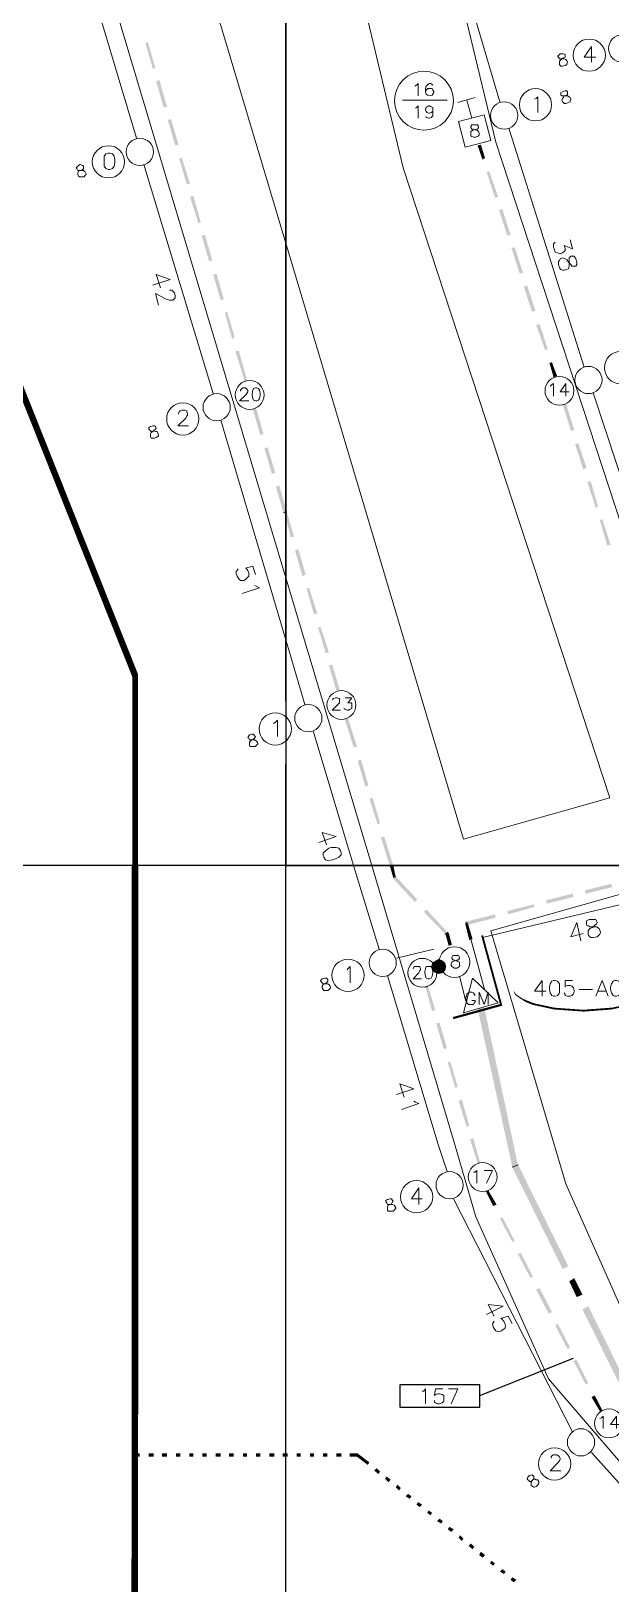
# Model space of a CAD drawing. Header units: millimetres. Extents: x -5 to 817, y 96 to 1062.
# Drawn here: x 115.4 to 173.2, y 675.3 to 830.2 of the extents above; entities that cross this region are included whole.
import ezdxf

# ---------------------------------------------------------------- set-up
doc = ezdxf.new("R2010")
doc.units = ezdxf.units.MM
for name, color, linetype, true_color in [('PDF_AERIAL', 8, 'Continuous', 0x808080), ('PDF_BORDER', 13, 'Continuous', 0xb85c5c), ('PDF_FEED', 11, 'Continuous', 0xff7f7f), ('PDF_HCOUNT', 8, 'Continuous', 0x808080), ('PDF_NODEBOUNDARY', 8, 'Continuous', 0x808080), ('PDF_POLENUMBER', 8, 'Continuous', 0x808080), ('PDF_RDBKGRD', 8, 'Continuous', 0x808080), ('PDF_STRAND', 8, 'Continuous', 0x808080), ('PDF_TRUNK', 12, 'Continuous', 0xb80000), ('PDF_TRUNKEXT', 8, 'Continuous', 0x808080)]:
    doc.layers.add(name, color=color, linetype=linetype, true_color=true_color)
doc.layers.add('PDF_DISTANCE', color=7, linetype='Continuous')

msp = doc.modelspace()

# ---------------------------------------------------------------- linework, layer by layer
at = {"layer": 'PDF_AERIAL', "lineweight": 9}
for points in [[(162.15, 823.17), (153.08, 853.93)], [(125.88, 819.55), (117.8, 846.59)], [(170.56, 796.71), (163.06, 820.54)], [(133.54, 794.07), (126.62, 816.91)], [(169.16, 809.41), (169.41, 808.5), (168.58, 808.83), (168.67, 808.58), (168.67, 808.33), (168.58, 808.25), (168.42, 808.09), (168.17, 808), (167.92, 808.09), (167.68, 808.17), (167.59, 808.42), (167.51, 808.66), (167.51, 808.91), (167.51, 808.99), (167.68, 809.16)], [(127.52, 804.87), (129.26, 805.45), (127.85, 805.94), (128.27, 804.62)], [(129.17, 804.38), (129.26, 804.38), (129.42, 804.38), (129.5, 804.29), (129.67, 804.13), (129.75, 803.8), (129.75, 803.63), (129.67, 803.55), (129.5, 803.39), (129.34, 803.39), (129.17, 803.39), (128.84, 803.47), (127.77, 804.05), (128.1, 802.89)], [(178.64, 772.39), (171.47, 794.15)], [(142.69, 763.07), (140.8, 769.5), (134.29, 791.43)], [(137.75, 776.01), (137.5, 776.84), (136.76, 776.67), (136.84, 776.67), (137.01, 776.43), (137.09, 776.18), (137.09, 775.85), (136.92, 775.69), (136.76, 775.52), (136.59, 775.44), (136.26, 775.44), (136.1, 775.6), (135.93, 775.85), (135.85, 776.1), (135.85, 776.34), (135.93, 776.43), (136.02, 776.59)], [(137.67, 774.94), (137.83, 774.86), (138.16, 774.7), (136.43, 774.12)], [(150.12, 738.67), (147.56, 746.99), (143.52, 760.43)], [(144.1, 749.3), (145.83, 749.88), (144.43, 750.29), (144.84, 749.05)], [(160.42, 739.82), (185.98, 745.92)], [(170.23, 739.49), (169.82, 741.3), (169.24, 739.9), (170.48, 740.23)], [(151.85, 737.76), (155.56, 738.67)], [(156.88, 716.49), (155.97, 719.29), (150.94, 736.03)], [(151.85, 724.16), (153.58, 724.73), (152.18, 725.23), (152.59, 723.91)], [(153.58, 723.5), (153.74, 723.41), (154.07, 723.25), (152.34, 722.67)], [(169.41, 690.52), (157.54, 713.77)], [(160.83, 702.22), (162.48, 703.05), (161, 703.21), (161.58, 702.06)], [(163.39, 701.32), (162.98, 702.06), (162.23, 701.81), (162.32, 701.81), (162.56, 701.56), (162.65, 701.32), (162.73, 701.07), (162.65, 700.82), (162.4, 700.66), (162.32, 700.58), (161.99, 700.49), (161.74, 700.58), (161.58, 700.82), (161.49, 700.99), (161.41, 701.32), (161.49, 701.4), (161.58, 701.56)], [(181.86, 676.75), (171.3, 688.46)]]:
    msp.add_lwpolyline(points, dxfattribs=at)
for points in [[(169.74, 807.51), (169.57, 807.76), (169.41, 807.76), (169.24, 807.76), (169.08, 807.59), (169.08, 807.43), (169.08, 807.02), (169.08, 806.77), (169, 806.52), (168.83, 806.44), (168.58, 806.36), (168.42, 806.36), (168.25, 806.44), (168.09, 806.6), (168.01, 806.93), (168.01, 807.26), (168.09, 807.34), (168.17, 807.51), (168.42, 807.59), (168.67, 807.51), (168.83, 807.43), (169, 807.18), (169.24, 806.93), (169.33, 806.77), (169.57, 806.77), (169.74, 806.77), (169.82, 806.93), (169.82, 807.18)], [(146.24, 748.48), (146.08, 748.72), (145.83, 748.81), (145.33, 748.81), (145.09, 748.72), (144.76, 748.48), (144.51, 748.23), (144.51, 747.98), (144.59, 747.82), (144.76, 747.57), (145, 747.49), (145.5, 747.57), (145.75, 747.65), (146.08, 747.82), (146.32, 748.07), (146.32, 748.31)], [(171.06, 741.63), (170.81, 741.47), (170.81, 741.22), (170.81, 741.06), (170.97, 740.97), (171.14, 740.89), (171.55, 740.89), (171.8, 740.89), (172.05, 740.73), (172.13, 740.56), (172.21, 740.32), (172.13, 740.15), (172.05, 740.07), (171.88, 739.9), (171.47, 739.82), (171.22, 739.82), (171.14, 739.9), (170.97, 740.07), (170.97, 740.32), (170.97, 740.48), (171.14, 740.73), (171.39, 740.81), (171.63, 741.06), (171.8, 741.14), (171.88, 741.3), (171.8, 741.47), (171.72, 741.63), (171.39, 741.63)]]:
    msp.add_lwpolyline(points, close=True, dxfattribs=at)
at = {"layer": 'PDF_BORDER', "lineweight": 25}
for points in [[(140.8, 763.4), (140.8, 1056.09), (140.8, 746.99), (8.06, 746.99)], [(287.31, 746.99), (140.8, 746.99), (140.8, 757.13)], [(140.8, 624.15), (140.8, 746.99), (179.63, 746.99)]]:
    msp.add_lwpolyline(points, dxfattribs=at)
at = {"layer": 'PDF_DISTANCE', "color": 145, "lineweight": 25, "true_color": 0x4a8395}
msp.add_lwpolyline([(160.17, 694.14), (169.49, 697.85)], dxfattribs=at)
msp.add_lwpolyline([(152.18, 692.99), (160.17, 692.99), (160.17, 695.22), (152.18, 695.22)], close=True, dxfattribs=at)
at = {"layer": 'PDF_DISTANCE', "lineweight": 0}
for points in [[(154.4, 694.56), (154.57, 694.56), (154.73, 694.8), (154.73, 693.32)], [(156.46, 694.8), (155.72, 694.8), (155.64, 694.14), (155.72, 694.23), (155.97, 694.31), (156.13, 694.31), (156.38, 694.23), (156.55, 694.14), (156.55, 693.9), (156.55, 693.73), (156.55, 693.57), (156.38, 693.4), (156.13, 693.32), (155.97, 693.32), (155.72, 693.4), (155.64, 693.49), (155.64, 693.65)], [(157.29, 693.32), (157.95, 694.8), (157.04, 694.8)]]:
    msp.add_lwpolyline(points, dxfattribs=at)
at = {"layer": 'PDF_FEED', "color": 7, "lineweight": 9}
for points in [[(153.66, 824.74), (153.83, 824.82), (153.99, 824.99), (153.99, 823.75)], [(155.47, 824.82), (155.39, 824.91), (155.23, 824.99), (155.14, 824.99), (154.98, 824.91), (154.81, 824.74), (154.73, 824.49), (154.73, 824.16), (154.81, 823.92), (154.98, 823.83), (155.14, 823.75), (155.39, 823.83), (155.47, 823.92), (155.56, 824.08), (155.56, 824.16), (155.47, 824.33), (155.39, 824.49), (155.14, 824.49), (154.98, 824.49), (154.81, 824.33), (154.73, 824.16)], [(153.74, 822.52), (153.83, 822.6), (153.99, 822.76), (153.99, 821.53)], [(155.47, 822.35), (155.47, 822.19), (155.31, 822.1), (155.14, 822.02), (155.06, 822.02), (154.9, 822.1), (154.81, 822.19), (154.73, 822.35), (154.73, 822.43), (154.81, 822.6), (154.9, 822.68), (155.06, 822.76), (155.14, 822.76), (155.31, 822.68), (155.47, 822.6), (155.47, 822.35), (155.47, 822.1), (155.47, 821.77), (155.31, 821.61), (155.14, 821.53), (155.06, 821.53), (154.81, 821.61), (154.81, 821.69)], [(136.26, 794.32), (136.26, 794.4), (136.35, 794.48), (136.43, 794.57), (136.51, 794.65), (136.76, 794.65), (136.84, 794.57), (136.92, 794.48), (137.01, 794.4), (137.01, 794.24), (136.92, 794.15), (136.84, 793.99), (136.18, 793.33), (137.09, 793.33)], [(167.18, 794.81), (167.26, 794.9), (167.51, 795.06), (167.51, 793.82)], [(168.75, 793.82), (168.75, 795.06), (168.17, 794.24), (169.08, 794.24)], [(145.5, 763.48), (145.5, 763.65), (145.58, 763.65), (145.75, 763.73), (145.91, 763.73), (146.08, 763.65), (146.16, 763.65), (146.16, 763.48), (146.16, 763.4), (146.16, 763.24), (145.99, 763.07), (145.42, 762.49), (146.24, 762.49)], [(146.73, 763.73), (147.39, 763.73), (146.98, 763.24), (147.23, 763.24), (147.31, 763.24), (147.39, 763.15), (147.39, 762.99), (147.39, 762.82), (147.39, 762.66), (147.23, 762.58), (147.06, 762.49), (146.9, 762.49), (146.73, 762.58), (146.65, 762.58), (146.57, 762.74)], [(153.5, 736.69), (153.58, 736.85), (153.66, 736.93), (153.74, 736.93), (153.99, 736.93), (154.15, 736.93), (154.15, 736.85), (154.24, 736.69), (154.24, 736.61), (154.15, 736.52), (154.07, 736.28), (153.5, 735.7), (154.32, 735.7)], [(159.51, 716.41), (159.68, 716.41), (159.84, 716.57), (159.84, 715.33)], [(160.83, 715.33), (161.41, 716.57), (160.59, 716.57)], [(172.13, 691.84), (172.29, 691.92), (172.46, 692.08), (172.46, 690.85)], [(173.78, 690.85), (173.78, 692.08), (173.2, 691.26), (174.02, 691.26)]]:
    msp.add_lwpolyline(points, dxfattribs=at)
at = {"layer": 'PDF_FEED', "lineweight": 20}
for points in [[(152.42, 823.34), (156.88, 823.34)], [(159.68, 823.59), (157.95, 823.09)], [(159.35, 821.53), (158.85, 823.34)], [(159.35, 821.53), (159.35, 821.53)], [(158.36, 819.88), (158.36, 819.88)], [(160.92, 820.62), (160.92, 820.62)], [(160.01, 818.97), (160.01, 818.97)], [(136.84, 795.39), (136.84, 795.39)], [(167.68, 795.8), (167.68, 795.8)], [(169.49, 794.9), (169.49, 794.9)], [(135.85, 793.58), (135.85, 793.58)], [(138.65, 794.4), (138.65, 794.4)], [(166.77, 793.91), (166.77, 793.91)], [(168.58, 793), (168.58, 793)], [(137.67, 792.59), (137.67, 792.59)], [(145.99, 764.55), (145.99, 764.55)], [(147.81, 763.57), (147.81, 763.57)], [(145, 762.66), (145, 762.66)], [(146.82, 761.67), (146.82, 761.67)], [(154.07, 737.76), (154.07, 737.76)], [(153.08, 735.95), (153.08, 735.95)], [(155.89, 736.69), (155.89, 736.69)], [(154.9, 734.87), (154.9, 734.87)], [(160.01, 717.39), (160.01, 717.39)], [(159.02, 715.58), (159.02, 715.58)], [(161.91, 716.41), (161.91, 716.41)], [(160.92, 714.59), (160.92, 714.59)], [(172.21, 692.58), (172.21, 692.58)], [(171.96, 690.52), (171.96, 690.52)]]:
    msp.add_lwpolyline(points, dxfattribs=at)
msp.add_lwpolyline([(160.59, 821.86), (158.03, 821.2), (158.69, 818.64), (161.25, 819.3)], close=True, dxfattribs=at)
at = {"layer": 'PDF_FEED', "color": 7, "lineweight": 9}
for points in [[(159.51, 820.87), (159.35, 820.87), (159.27, 820.7), (159.27, 820.62), (159.35, 820.45), (159.51, 820.45), (159.68, 820.37), (159.93, 820.29), (160.01, 820.21), (160.09, 820.04), (160.09, 819.88), (160.01, 819.79), (159.93, 819.71), (159.76, 819.63), (159.51, 819.63), (159.35, 819.71), (159.27, 819.79), (159.27, 819.88), (159.27, 820.04), (159.27, 820.21), (159.43, 820.29), (159.6, 820.37), (159.84, 820.45), (159.93, 820.45), (160.01, 820.62), (160.01, 820.7), (159.93, 820.87), (159.76, 820.87)], [(137.75, 794.65), (137.58, 794.57), (137.5, 794.4), (137.42, 794.07), (137.42, 793.91), (137.5, 793.58), (137.58, 793.41), (137.75, 793.33), (137.91, 793.33), (138.08, 793.41), (138.16, 793.58), (138.24, 793.91), (138.24, 794.07), (138.16, 794.4), (138.08, 794.57), (137.91, 794.65)], [(154.98, 736.93), (154.81, 736.93), (154.73, 736.69), (154.65, 736.44), (154.65, 736.28), (154.73, 735.95), (154.81, 735.78), (154.98, 735.7), (155.14, 735.7), (155.31, 735.78), (155.39, 735.95), (155.47, 736.28), (155.47, 736.44), (155.39, 736.69), (155.31, 736.93), (155.14, 736.93)]]:
    msp.add_lwpolyline(points, close=True, dxfattribs=at)
at = {"layer": 'PDF_FEED', "lineweight": 0}
for points in [[(167.84, 795.88), (167.51, 795.72)], [(140.63, 782.2), (140.88, 782.28), (140.55, 782.2)], [(151.52, 746.99), (151.19, 746.91)], [(156.96, 740.32), (156.71, 740.15)], [(158.85, 741.06), (158.77, 741.39)], [(154.73, 734.87), (154.98, 734.96)], [(172.38, 692.66), (172.13, 692.58)]]:
    msp.add_lwpolyline(points, dxfattribs=at)
at = {"layer": 'PDF_FEED', "color": 7, "lineweight": 0}
for points in [[(159.68, 734.05), (159.6, 734.21), (159.51, 734.3), (159.35, 734.38), (159.1, 734.38), (159.02, 734.3), (158.85, 734.21), (158.85, 734.05), (158.77, 733.88), (158.77, 733.55), (158.85, 733.39), (158.85, 733.31), (159.02, 733.14), (159.1, 733.14), (159.35, 733.14), (159.51, 733.14), (159.6, 733.31), (159.68, 733.39), (159.68, 733.55), (159.35, 733.55)], [(160.09, 733.14), (160.09, 734.38), (160.59, 733.14), (161, 734.38), (161, 733.14)]]:
    msp.add_lwpolyline(points, dxfattribs=at)
at = {"layer": 'PDF_FEED', "lineweight": 20}
for centre, radius in [((154.58, 823.28), 2.93), ((137.18, 793.93), 1.44), ((168.1, 794.34), 1.44), ((146.34, 763.01), 1.44), ((154.42, 736.3), 1.44), ((160.44, 715.93), 1.44), ((173.05, 691.36), 1.44)]:
    msp.add_circle(centre, radius, dxfattribs=at)
at = {"layer": 'PDF_FEED', "transparency": 33554559}
for points in [[(127.77, 826.56), (126.78, 829.03), (127.03, 829.11)], [(127.52, 826.47), (127.77, 826.56), (126.78, 829.03)], [(128.93, 822.68), (127.85, 825.24), (128.18, 825.32)], [(128.6, 822.6), (128.93, 822.68), (127.85, 825.24)], [(130.08, 818.89), (129.01, 821.36), (129.34, 821.44)], [(129.75, 818.81), (130.08, 818.89), (129.01, 821.36)], [(160.26, 818.89), (159.93, 818.81), (160.67, 817.57)], [(159.93, 818.81), (160.67, 817.57), (160.42, 817.4)], [(131.23, 815.01), (130.16, 817.49), (130.41, 817.57)], [(130.9, 814.93), (131.23, 815.01), (130.16, 817.49)], [(161.08, 816.25), (160.83, 816.17), (161.99, 813.69)], [(160.83, 816.17), (161.99, 813.69), (161.66, 813.61)], [(132.31, 811.14), (131.23, 813.69), (131.56, 813.78)], [(132.06, 811.06), (132.31, 811.14), (131.23, 813.69)], [(162.4, 812.46), (162.07, 812.37), (163.22, 809.9)], [(162.07, 812.37), (163.22, 809.9), (162.89, 809.82)], [(133.46, 807.34), (132.39, 809.82), (132.72, 809.9)], [(133.13, 807.26), (133.46, 807.34), (132.39, 809.82)], [(163.64, 808.66), (163.31, 808.58), (164.46, 806.11)], [(163.31, 808.58), (164.46, 806.11), (164.13, 806.03)], [(134.61, 803.47), (133.54, 805.94), (133.87, 806.03)], [(134.29, 803.39), (134.61, 803.47), (133.54, 805.94)], [(164.87, 804.87), (164.54, 804.71), (165.7, 802.32)], [(164.54, 804.71), (165.7, 802.32), (165.37, 802.23)], [(135.69, 799.68), (134.7, 802.15), (134.94, 802.23)], [(135.44, 799.51), (135.69, 799.68), (134.7, 802.15)], [(166.11, 801), (165.78, 800.91), (166.93, 798.52)], [(165.78, 800.91), (166.93, 798.52), (166.69, 798.36)], [(136.92, 795.39), (135.77, 798.28), (136.1, 798.36)], [(136.68, 795.31), (136.92, 795.39), (135.77, 798.28)], [(167.35, 797.2), (167.1, 797.12), (167.84, 795.88)], [(167.1, 797.12), (167.84, 795.88), (167.51, 795.72)], [(168.75, 793.08), (168.42, 793), (169.57, 790.44)], [(168.42, 793), (169.57, 790.44), (169.24, 790.36)], [(137.83, 792.59), (137.5, 792.5), (138.57, 790.03)], [(137.5, 792.5), (138.57, 790.03), (138.24, 789.95)], [(138.98, 788.71), (138.65, 788.63), (139.73, 786.16)], [(138.65, 788.63), (139.73, 786.16), (139.4, 786.07)], [(169.98, 789.12), (169.66, 789.04), (170.81, 786.65)], [(169.66, 789.04), (170.81, 786.65), (170.48, 786.49)], [(171.22, 785.33), (170.89, 785.25), (171.96, 782.78)], [(170.89, 785.25), (171.96, 782.78), (171.72, 782.69)], [(140.14, 784.92), (139.81, 784.75), (140.88, 782.28)], [(139.81, 784.75), (140.88, 782.28), (140.55, 782.2)], [(141.62, 779.81), (140.63, 782.2), (140.88, 782.28)], [(141.29, 779.73), (141.62, 779.81), (140.63, 782.2)], [(172.38, 781.54), (172.13, 781.46), (173.2, 778.98)], [(172.13, 781.46), (173.2, 778.98), (172.87, 778.9)], [(142.78, 776.01), (141.71, 778.41), (142.04, 778.57)], [(142.45, 775.85), (142.78, 776.01), (141.71, 778.41)], [(143.93, 772.14), (142.86, 774.61), (143.11, 774.7)], [(143.6, 772.06), (143.93, 772.14), (142.86, 774.61)], [(145.09, 768.26), (144.01, 770.74), (144.26, 770.82)], [(144.76, 768.18), (145.09, 768.26), (144.01, 770.74)], [(146.16, 764.55), (145.09, 766.95), (145.42, 767.03)], [(145.83, 764.47), (146.16, 764.55), (145.09, 766.95)], [(146.98, 761.75), (146.65, 761.67), (147.89, 758.87)], [(146.65, 761.67), (147.89, 758.87), (147.56, 758.78)], [(148.3, 757.55), (147.97, 757.46), (149.04, 754.99)], [(147.97, 757.46), (149.04, 754.99), (148.71, 754.91)], [(149.46, 753.75), (149.13, 753.67), (150.2, 751.2)], [(149.13, 753.67), (150.2, 751.2), (149.95, 751.12)], [(150.61, 749.88), (150.28, 749.8), (151.52, 746.99)], [(150.28, 749.8), (151.52, 746.99), (151.19, 746.91)], [(151.52, 746.99), (151.19, 746.91), (151.76, 745.84)], [(151.19, 746.91), (151.76, 745.84), (151.52, 745.76)], [(151.76, 745.92), (151.52, 745.67), (153.91, 743.61)], [(151.52, 745.67), (153.91, 743.61), (153.66, 743.37)], [(173.28, 745.18), (170.73, 744.19), (170.64, 744.52)], [(173.37, 744.85), (173.28, 745.18), (170.73, 744.19)], [(169.41, 744.19), (166.85, 743.2), (166.77, 743.53)], [(169.49, 743.86), (169.41, 744.19), (166.85, 743.2)], [(154.81, 742.62), (154.57, 742.38), (156.96, 740.32)], [(154.57, 742.38), (156.96, 740.32), (156.71, 740.15)], [(161.66, 742.13), (158.85, 741.06), (158.77, 741.39)], [(161.74, 741.8), (161.66, 742.13), (158.85, 741.06)], [(165.53, 743.12), (162.98, 742.13), (162.89, 742.46)], [(165.62, 742.87), (165.53, 743.12), (162.98, 742.13)], [(157.04, 740.32), (156.71, 740.23), (157.37, 739.08)], [(158.94, 741.3), (158.69, 741.22), (159.43, 739.66)], [(158.69, 741.22), (159.43, 739.66), (159.1, 739.57)], [(156.71, 740.23), (157.37, 739.08), (157.04, 739)], [(156.05, 736.93), (155.39, 737.26), (155.31, 736.93)], [(155.72, 737.51), (156.05, 736.93), (155.39, 737.26)], [(156.05, 737.68), (155.72, 737.51), (156.05, 736.93)], [(156.05, 736.93), (156.46, 737.51), (156.05, 737.68)], [(156.71, 737.26), (156.05, 736.93), (156.46, 737.51)], [(156.79, 736.93), (156.71, 737.26), (156.05, 736.93)], [(155.31, 736.93), (155.39, 736.52), (156.05, 736.93)], [(155.39, 736.52), (156.05, 736.93), (155.72, 736.28)], [(156.05, 736.93), (155.72, 736.28), (156.05, 736.19)], [(156.05, 736.19), (156.46, 736.28), (156.05, 736.93)], [(156.46, 736.28), (156.05, 736.93), (156.71, 736.52)], [(156.05, 736.93), (156.71, 736.52), (156.79, 736.93)], [(155.72, 732.57), (154.73, 734.87), (154.98, 734.96)], [(155.39, 732.48), (155.72, 732.57), (154.73, 734.87)], [(156.88, 728.77), (155.8, 731.25), (156.13, 731.33)], [(156.55, 728.69), (156.88, 728.77), (155.8, 731.25)], [(157.95, 724.9), (156.96, 727.37), (157.21, 727.45)], [(157.7, 724.82), (157.95, 724.9), (156.96, 727.37)], [(159.1, 721.02), (158.03, 723.5), (158.36, 723.66)], [(158.85, 720.94), (159.1, 721.02), (158.03, 723.5)], [(160.17, 717.39), (159.18, 719.7), (159.51, 719.79)], [(159.93, 717.31), (160.17, 717.39), (159.18, 719.7)], [(161, 714.59), (160.75, 714.51), (161.82, 713.19)], [(160.75, 714.51), (161.82, 713.19), (161.49, 713.03)], [(162.4, 711.95), (162.15, 711.79), (163.64, 709.56)], [(162.15, 711.79), (163.64, 709.56), (163.39, 709.48)], [(164.21, 708.41), (163.97, 708.24), (165.45, 706.02)], [(163.97, 708.24), (165.45, 706.02), (165.2, 705.85)], [(166.11, 704.86), (165.78, 704.7), (167.35, 702.47)], [(165.78, 704.7), (167.35, 702.47), (167.02, 702.31)], [(167.92, 701.32), (167.68, 701.15), (169.16, 698.93)], [(167.68, 701.15), (169.16, 698.93), (168.91, 698.76)], [(169.82, 697.69), (169.49, 697.61), (170.97, 695.38)], [(169.49, 697.61), (170.97, 695.38), (170.73, 695.22)], [(171.63, 694.14), (171.3, 693.98), (172.38, 692.66)], [(171.3, 693.98), (172.38, 692.66), (172.13, 692.58)]]:
    msp.add_solid(points, dxfattribs=at)
at = {"layer": 'PDF_HCOUNT', "lineweight": 9}
for points in [[(171.3, 827.13), (171.3, 828.7), (170.56, 827.63), (171.72, 827.63)], [(165.62, 823.42), (165.78, 823.5), (165.94, 823.67), (165.94, 822.1)], [(130.08, 792.01), (130.08, 792.09), (130.16, 792.26), (130.25, 792.34), (130.41, 792.42), (130.74, 792.42), (130.9, 792.34), (130.9, 792.26), (130.99, 792.09), (130.99, 791.93), (130.9, 791.84), (130.82, 791.6), (130, 790.86), (131.07, 790.86)], [(139.56, 761.17), (139.73, 761.26), (139.97, 761.5), (139.97, 759.86)], [(146.9, 736.61), (146.98, 736.69), (147.23, 736.93), (147.23, 735.29)], [(154.07, 713.19), (154.07, 714.84), (153.33, 713.77), (154.4, 713.77)], [(167.26, 687.88), (167.26, 688.04), (167.35, 688.13), (167.51, 688.21), (167.84, 688.21), (168.01, 688.13), (168.09, 688.04), (168.17, 687.88), (168.17, 687.8), (168.09, 687.63), (167.92, 687.38), (167.18, 686.64), (168.25, 686.64)]]:
    msp.add_lwpolyline(points, dxfattribs=at)
msp.add_lwpolyline([(123.07, 818.06), (122.82, 817.98), (122.66, 817.73), (122.66, 817.32), (122.66, 817.07), (122.66, 816.74), (122.82, 816.5), (123.07, 816.41), (123.24, 816.41), (123.48, 816.5), (123.65, 816.74), (123.73, 817.07), (123.73, 817.32), (123.65, 817.73), (123.48, 817.98), (123.24, 818.06)], close=True, dxfattribs=at)
for centre in [(171.07, 827.82), (165.71, 822.87), (123.09, 817.18), (174.2, 796.65), (130.51, 791.54), (139.74, 760.62), (147, 736.05), (153.84, 713.96), (167.61, 687.32)]:
    msp.add_circle(centre, 1.61, dxfattribs=at)
at = {"layer": 'PDF_NODEBOUNDARY', "lineweight": 0}
msp.add_lwpolyline([(627.65, 148.01, 0.66, 0.66, 0), (129.17, 148.01, 0.66, 0.66, 0), (129.17, 225.6, 0.66, 0.66, 0), (187.59, 225.6, 0.577, 0.577, 0), (187.59, 424.46, 0.577, 0.577, 0), (187.59, 475.66, 0.659, 0.659, 0), (125.63, 475.58, 0.659, 0.659, 0), (125.75, 746.99, 0.577, 0.577, 0), (125.75, 765.96, 0.628, 0.628, 0), (80.32, 880.02, 0, 0, 0)], format="xyseb", dxfattribs=at)
msp.add_lwpolyline([(147.97, 688.37), (147.97, 688.04)], dxfattribs=at)
at = {"layer": 'PDF_NODEBOUNDARY', "transparency": 33554559}
for points in [[(125.46, 688.37), (125.46, 688.04), (126.21, 688.37)], [(125.46, 688.04), (126.21, 688.37), (126.21, 688.04)], [(127.11, 688.37), (127.11, 688.04), (127.61, 688.37)], [(127.11, 688.04), (127.61, 688.37), (127.61, 688.04)], [(128.43, 688.37), (128.43, 688.04), (128.93, 688.37)], [(128.43, 688.04), (128.93, 688.37), (128.93, 688.04)], [(129.83, 688.37), (129.83, 688.04), (130.25, 688.37)], [(129.83, 688.04), (130.25, 688.37), (130.25, 688.04)], [(131.15, 688.37), (131.15, 688.04), (131.56, 688.37)], [(131.15, 688.04), (131.56, 688.37), (131.56, 688.04)], [(132.47, 688.37), (132.47, 688.04), (132.88, 688.37)], [(132.47, 688.04), (132.88, 688.37), (132.88, 688.04)], [(133.79, 688.37), (133.79, 688.04), (134.29, 688.37)], [(133.79, 688.04), (134.29, 688.37), (134.29, 688.04)], [(135.11, 688.37), (135.11, 688.04), (135.6, 688.37)], [(135.11, 688.04), (135.6, 688.37), (135.6, 688.04)], [(136.51, 688.37), (136.51, 688.04), (136.92, 688.37)], [(136.51, 688.04), (136.92, 688.37), (136.92, 688.04)], [(137.83, 688.37), (137.83, 688.04), (138.24, 688.37)], [(137.83, 688.04), (138.24, 688.37), (138.24, 688.04)], [(139.15, 688.37), (139.15, 688.04), (139.64, 688.37)], [(139.15, 688.04), (139.64, 688.37), (139.64, 688.04)], [(140.47, 688.37), (140.47, 688.04), (140.96, 688.37)], [(140.47, 688.04), (140.96, 688.37), (140.96, 688.04)], [(141.87, 688.37), (141.87, 688.04), (142.28, 688.37)], [(141.87, 688.04), (142.28, 688.37), (142.28, 688.04)], [(143.19, 688.37), (143.19, 688.04), (143.6, 688.37)], [(143.19, 688.04), (143.6, 688.37), (143.6, 688.04)], [(144.51, 688.37), (144.51, 688.04), (144.92, 688.37)], [(144.51, 688.04), (144.92, 688.37), (144.92, 688.04)], [(145.83, 688.37), (145.83, 688.04), (146.32, 688.37)], [(145.83, 688.04), (146.32, 688.37), (146.32, 688.04)], [(147.15, 688.37), (147.15, 688.04), (147.97, 688.37)], [(147.15, 688.04), (147.97, 688.37), (147.97, 688.04)], [(148.05, 688.29), (147.89, 688.04), (149.13, 687.47)], [(147.89, 688.04), (149.13, 687.47), (148.96, 687.22)], [(149.87, 686.89), (149.62, 686.64), (150.2, 686.56)], [(149.62, 686.64), (150.2, 686.56), (150.03, 686.31)], [(150.86, 686.06), (150.69, 685.82), (151.27, 685.73)], [(150.69, 685.82), (151.27, 685.73), (151.02, 685.49)], [(151.93, 685.24), (151.76, 684.99), (152.26, 684.91)], [(151.76, 684.99), (152.26, 684.91), (152.09, 684.66)], [(153, 684.33), (152.75, 684.09), (153.33, 684.09)], [(152.75, 684.09), (153.33, 684.09), (153.17, 683.84)], [(153.99, 683.51), (153.83, 683.26), (154.4, 683.26)], [(153.83, 683.26), (154.4, 683.26), (154.15, 683.01)], [(155.06, 682.68), (154.9, 682.44), (155.39, 682.44)], [(154.9, 682.44), (155.39, 682.44), (155.23, 682.19)], [(156.13, 681.86), (155.89, 681.61), (156.46, 681.61)], [(155.89, 681.61), (156.46, 681.61), (156.3, 681.37)], [(157.12, 681.04), (156.96, 680.79), (157.54, 680.79)], [(156.96, 680.79), (157.54, 680.79), (157.29, 680.54)], [(158.19, 680.21), (158.03, 679.96), (158.52, 679.88)], [(158.03, 679.96), (158.52, 679.88), (158.36, 679.63)], [(159.27, 679.39), (159.02, 679.14), (159.6, 679.06)], [(159.02, 679.14), (159.6, 679.06), (159.43, 678.81)], [(160.26, 678.56), (160.09, 678.23), (160.67, 678.23)], [(160.09, 678.23), (160.67, 678.23), (160.42, 677.98)], [(161.33, 677.66), (161.16, 677.41), (161.66, 677.41)], [(161.16, 677.41), (161.66, 677.41), (161.49, 677.16)], [(162.4, 676.83), (162.15, 676.58), (162.73, 676.58)], [(162.15, 676.58), (162.73, 676.58), (162.56, 676.34)], [(163.39, 676.01), (163.22, 675.76), (163.8, 675.76)], [(163.22, 675.76), (163.8, 675.76), (163.55, 675.51)]]:
    msp.add_solid(points, dxfattribs=at)
at = {"layer": 'PDF_POLENUMBER', "lineweight": 9}
for points in [[(168.17, 827.96), (168.01, 827.79), (167.92, 827.71), (168.01, 827.63), (168.09, 827.46), (168.17, 827.46), (168.42, 827.46), (168.58, 827.46), (168.75, 827.38), (168.83, 827.3), (168.91, 827.13), (168.83, 826.97), (168.83, 826.88), (168.67, 826.8), (168.42, 826.72), (168.25, 826.72), (168.17, 826.8), (168.09, 826.88), (168.09, 827.05), (168.09, 827.21), (168.17, 827.3), (168.34, 827.46), (168.5, 827.54), (168.67, 827.63), (168.67, 827.79), (168.67, 827.87), (168.5, 827.96), (168.34, 827.96)], [(168.42, 824.16), (168.25, 824.08), (168.25, 824), (168.25, 823.83), (168.34, 823.75), (168.5, 823.75), (168.75, 823.75), (168.91, 823.75), (169.08, 823.67), (169.16, 823.59), (169.24, 823.42), (169.16, 823.26), (169.16, 823.17), (169, 823.09), (168.75, 823.01), (168.58, 823.01), (168.5, 823.09), (168.42, 823.17), (168.34, 823.34), (168.42, 823.5), (168.5, 823.59), (168.58, 823.75), (168.83, 823.83), (168.91, 823.92), (168.91, 824.08), (168.91, 824.16), (168.83, 824.25), (168.67, 824.25)], [(120.1, 816.83), (119.94, 816.66), (119.86, 816.58), (119.94, 816.5), (120.02, 816.33), (120.19, 816.33), (120.35, 816.33), (120.6, 816.33), (120.68, 816.25), (120.76, 816.17), (120.85, 816), (120.85, 815.92), (120.76, 815.84), (120.68, 815.67), (120.43, 815.67), (120.27, 815.67), (120.19, 815.67), (120.1, 815.75), (120.02, 815.92), (120.02, 816.08), (120.1, 816.25), (120.27, 816.33), (120.52, 816.41), (120.6, 816.5), (120.6, 816.66), (120.6, 816.74), (120.52, 816.83), (120.27, 816.91)], [(127.28, 790.77), (127.11, 790.69), (127.11, 790.53), (127.19, 790.44), (127.28, 790.36), (127.36, 790.28), (127.61, 790.36), (127.77, 790.28), (127.94, 790.28), (128.02, 790.11), (128.1, 789.95), (128.1, 789.87), (128.02, 789.78), (127.85, 789.7), (127.69, 789.62), (127.44, 789.62), (127.36, 789.62), (127.28, 789.78), (127.28, 789.95), (127.28, 790.03), (127.36, 790.2), (127.52, 790.28), (127.69, 790.44), (127.77, 790.53), (127.85, 790.61), (127.77, 790.77), (127.69, 790.86), (127.52, 790.86)], [(137.17, 760.02), (137.09, 759.94), (137.01, 759.77), (137.09, 759.69), (137.17, 759.53), (137.25, 759.53), (137.5, 759.53), (137.67, 759.53), (137.83, 759.44), (137.91, 759.36), (138, 759.2), (138, 759.11), (137.91, 759.03), (137.75, 758.87), (137.58, 758.87), (137.34, 758.87), (137.25, 758.87), (137.17, 758.95), (137.17, 759.11), (137.17, 759.28), (137.25, 759.44), (137.42, 759.53), (137.58, 759.61), (137.67, 759.69), (137.75, 759.86), (137.67, 759.94), (137.58, 760.1), (137.42, 760.1)], [(144.43, 735.7), (144.34, 735.62), (144.26, 735.45), (144.34, 735.37), (144.43, 735.29), (144.51, 735.2), (144.76, 735.2), (145, 735.2), (145.09, 735.12), (145.17, 735.04), (145.25, 734.87), (145.25, 734.79), (145.17, 734.71), (145, 734.54), (144.84, 734.54), (144.67, 734.54), (144.59, 734.54), (144.51, 734.63), (144.43, 734.79), (144.43, 734.96), (144.51, 735.12), (144.67, 735.2), (144.84, 735.29), (145, 735.45), (145, 735.53), (145, 735.62), (144.84, 735.78), (144.67, 735.78)], [(150.94, 713.68), (150.77, 713.6), (150.77, 713.44), (150.86, 713.35), (150.94, 713.19), (151.02, 713.19), (151.27, 713.19), (151.43, 713.19), (151.6, 713.11), (151.68, 713.03), (151.76, 712.86), (151.76, 712.78), (151.68, 712.7), (151.52, 712.53), (151.35, 712.53), (151.1, 712.53), (151.02, 712.53), (150.94, 712.61), (150.94, 712.78), (150.94, 712.94), (151.02, 713.11), (151.19, 713.19), (151.35, 713.27), (151.43, 713.44), (151.52, 713.52), (151.43, 713.6), (151.35, 713.77), (151.19, 713.77)], [(164.96, 685.98), (164.87, 685.82), (164.96, 685.73), (165.04, 685.65), (165.12, 685.57), (165.29, 685.57), (165.45, 685.73), (165.62, 685.82), (165.78, 685.73), (165.94, 685.73), (166.03, 685.57), (166.03, 685.49), (166.03, 685.41), (165.94, 685.24), (165.78, 685.08), (165.62, 684.99), (165.53, 684.99), (165.45, 685.08), (165.29, 685.16), (165.29, 685.32), (165.29, 685.49), (165.37, 685.65), (165.53, 685.82), (165.53, 685.98), (165.53, 686.06), (165.45, 686.15), (165.37, 686.23), (165.12, 686.15)]]:
    msp.add_lwpolyline(points, close=True, dxfattribs=at)
at = {"layer": 'PDF_RDBKGRD', "lineweight": 0}
for points in [[(155.31, 673.45), (170.56, 659.52), (185.16, 675.84), (177.9, 683.18), (167.02, 695.79), (159.76, 711.95), (157.62, 719.29), (149.37, 746.99), (140.8, 775.69), (112.02, 871.82), (107.82, 879.32), (101.8, 885.83), (95.21, 888.31), (62.31, 891.19), (56.29, 891.69), (48.37, 895.23), (44.01, 901.66), (35.1, 937.94), (32.22, 941.98), (27.27, 942.31), (8.06, 935.55)], [(189.69, 784.01), (177.08, 824.49), (171.06, 846.92), (155.64, 844.53), (161.74, 819.13), (182.35, 756.39), (193.32, 759.53), (198.18, 760.93), (189.77, 783.76)], [(198.68, 675.76), (184.91, 689.69), (175.1, 700.99), (168.75, 715.25), (161.25, 740.48), (176.09, 744.68), (177.98, 739), (186.47, 719.29), (190.6, 709.56)]]:
    msp.add_lwpolyline(points, dxfattribs=at)
msp.add_lwpolyline([(158.52, 749.63), (140.8, 809.08), (131.32, 840.82), (140.8, 842.22), (146.16, 843.13), (152.51, 816.58), (173.12, 753.75)], close=True, dxfattribs=at)
at = {"layer": 'PDF_STRAND', "lineweight": 9}
for points in [[(173.12, 828.37), (173.12, 828.37)], [(173.12, 828.37), (173.12, 828.37)], [(173.12, 828.37), (173.12, 828.37)], [(162.15, 823.17), (162.15, 823.17)], [(162.15, 823.17), (162.15, 823.17)], [(161.33, 821.44), (161.33, 821.44)], [(161.33, 821.44), (161.33, 821.44)], [(163.88, 822.27), (163.88, 822.27)], [(163.88, 822.27), (163.88, 822.27)], [(163.88, 822.27), (163.88, 822.27)], [(125.88, 819.55), (125.88, 819.55)], [(125.88, 819.55), (125.88, 819.55)], [(163.06, 820.54), (163.06, 820.54)], [(163.06, 820.54), (163.06, 820.54)], [(163.06, 820.54), (163.06, 820.54)], [(124.97, 817.9), (124.97, 817.9)], [(124.97, 817.9), (124.97, 817.9)], [(127.61, 818.64), (127.61, 818.64)], [(127.61, 818.64), (127.61, 818.64)], [(127.61, 818.64), (127.61, 818.64)], [(126.62, 816.91), (126.62, 816.91)], [(126.62, 816.91), (126.62, 816.91)], [(126.62, 816.91), (126.62, 816.91)], [(170.56, 796.71), (170.56, 796.71)], [(170.56, 796.71), (170.56, 796.71)], [(169.74, 794.98), (169.74, 794.98)], [(169.74, 794.98), (169.74, 794.98)], [(172.38, 795.88), (172.38, 795.88)], [(172.38, 795.88), (172.38, 795.88)], [(172.38, 795.88), (172.38, 795.88)], [(133.54, 794.07), (133.54, 794.07)], [(133.54, 794.07), (133.54, 794.07)], [(135.27, 793.16), (135.27, 793.16)], [(135.27, 793.16), (135.27, 793.16)], [(135.27, 793.16), (135.27, 793.16)], [(171.47, 794.15), (171.47, 794.15)], [(171.47, 794.15), (171.47, 794.15)], [(171.47, 794.15), (171.47, 794.15)], [(132.64, 792.42), (132.64, 792.42)], [(132.64, 792.42), (132.64, 792.42)], [(134.29, 791.43), (134.29, 791.43)], [(134.29, 791.43), (134.29, 791.43)], [(134.29, 791.43), (134.29, 791.43)], [(142.69, 763.07), (142.69, 763.07)], [(142.69, 763.07), (142.69, 763.07)], [(144.43, 762.16), (144.43, 762.16)], [(144.43, 762.16), (144.43, 762.16)], [(144.43, 762.16), (144.43, 762.16)], [(141.79, 761.34), (141.79, 761.34)], [(141.79, 761.34), (141.79, 761.34)], [(143.52, 760.43), (143.52, 760.43)], [(143.52, 760.43), (143.52, 760.43)], [(143.52, 760.43), (143.52, 760.43)], [(150.12, 738.67), (150.12, 738.67)], [(150.12, 738.67), (150.12, 738.67)], [(151.85, 737.76), (151.85, 737.76)], [(151.85, 737.76), (151.85, 737.76)], [(151.85, 737.76), (151.85, 737.76)], [(149.21, 736.93), (149.21, 736.93)], [(149.21, 736.93), (149.21, 736.93)], [(150.94, 736.03), (150.94, 736.03)], [(150.94, 736.03), (150.94, 736.03)], [(150.94, 736.03), (150.94, 736.03)], [(156.88, 716.49), (156.88, 716.49)], [(156.88, 716.49), (156.88, 716.49)], [(155.89, 714.76), (155.89, 714.76)], [(155.89, 714.76), (155.89, 714.76)], [(158.52, 715.5), (158.52, 715.5)], [(158.52, 715.5), (158.52, 715.5)], [(158.52, 715.5), (158.52, 715.5)], [(157.54, 713.77), (157.54, 713.77)], [(157.54, 713.77), (157.54, 713.77)], [(157.54, 713.77), (157.54, 713.77)], [(169.41, 690.52), (169.41, 690.52)], [(169.41, 690.52), (169.41, 690.52)], [(171.39, 690.43), (171.39, 690.43)], [(171.39, 690.43), (171.39, 690.43)], [(171.39, 690.43), (171.39, 690.43)], [(169.33, 688.54), (169.33, 688.54)], [(169.33, 688.54), (169.33, 688.54)], [(171.3, 688.46), (171.3, 688.46)], [(171.3, 688.46), (171.3, 688.46)], [(171.3, 688.46), (171.3, 688.46)]]:
    msp.add_lwpolyline(points, dxfattribs=at)
for centre in [(174.37, 828.48), (162.58, 821.8), (126.22, 818.17), (170.99, 795.42), (133.89, 792.7), (143.04, 761.69), (150.46, 737.29), (157.14, 715.11), (170.25, 689.47)]:
    msp.add_circle(centre, 1.36, dxfattribs=at)
at = {"layer": 'PDF_TRUNK', "lineweight": 0}
msp.add_lwpolyline([(163.39, 716.9), (163.97, 717.15)], dxfattribs=at)
at = {"layer": 'PDF_TRUNK', "transparency": 33554559}
for points in [[(163.97, 717.06), (159.93, 732.73), (160.59, 732.89)], [(163.39, 716.98), (163.97, 717.06), (159.93, 732.73)], [(169, 707.01), (163.39, 716.9), (163.97, 717.15)], [(168.42, 706.76), (169, 707.01), (163.39, 716.9)], [(170.4, 704.2), (169.08, 705.52), (169.57, 705.85)], [(169.82, 703.96), (170.4, 704.2), (169.08, 705.52)], [(176, 692.91), (170.4, 702.72), (170.97, 703.05)], [(175.43, 692.58), (176, 692.91), (170.4, 702.72)]]:
    msp.add_solid(points, dxfattribs=at)
at = {"layer": 'PDF_TRUNKEXT', "lineweight": 0}
for points in [[(160.38, 740.03, 0.194, 0.194, 0), (162.28, 733.1, 0.215, 0.215, 0), (157.49, 731.78, 0, 0, 0), (155.6, 738.67, 0, 0, 0)], [(163.55, 734.38, 0.0808, 0.0808, 0), (163.76, 734.09, 0.117, 0.117, 0), (164.58, 733.55, 0.184, 0.184, 0), (165.49, 733.18, 0.178, 0.178, 0), (167.59, 732.73, 0.177, 0.177, 0), (170.48, 732.52, 0.184, 0.184, 0), (173.32, 732.73, 0.162, 0.162, 0), (175.39, 733.18, 0, 0, 0), (176.29, 733.55, 0, 0, 0), (177.12, 734.09, 0, 0, 0), (177.36, 734.38, 0, 0, 0), (177.45, 734.79, 0, 0, 0), (177.36, 735.16, 0, 0, 0), (177.12, 735.41, 0, 0, 0), (176.29, 735.95, 0, 0, 0), (175.39, 736.36, 0, 0, 0), (173.32, 736.77, 0, 0, 0), (170.48, 736.98, 0, 0, 0), (167.59, 736.77, 0, 0, 0), (165.49, 736.36, 0, 0, 0), (164.58, 735.95, 0, 0, 0), (163.76, 735.41, 0, 0, 0), (163.55, 735.16, 0, 0, 0), (163.47, 734.79, 0, 0, 0)]]:
    msp.add_lwpolyline(points, format="xyseb", close=True, dxfattribs=at)
at = {"layer": 'PDF_TRUNKEXT', "lineweight": 9}
for points in [[(160.67, 734.54), (159.27, 739.66)], [(157.7, 737.43), (157.7, 737.43)], [(158.11, 735.95), (158.77, 733.47)], [(166.36, 733.97), (166.36, 735.53), (165.62, 734.46), (166.77, 734.46)], [(169.41, 735.53), (168.67, 735.53), (168.67, 734.87), (168.67, 734.96), (168.91, 735.04), (169.16, 735.04), (169.33, 734.96), (169.49, 734.79), (169.57, 734.54), (169.57, 734.46), (169.49, 734.21), (169.33, 734.05), (169.16, 733.97), (168.91, 733.97), (168.67, 734.05), (168.67, 734.13), (168.58, 734.3)], [(170.07, 734.63), (171.39, 734.63)], [(171.72, 733.97), (172.38, 735.53), (172.95, 733.97)], [(171.96, 734.46), (172.71, 734.46)]]:
    msp.add_lwpolyline(points, dxfattribs=at)
at = {"layer": 'PDF_TRUNKEXT', "color": 7, "lineweight": 9}
msp.add_lwpolyline([(157.62, 738.01), (157.45, 738.01), (157.37, 737.84), (157.37, 737.76), (157.45, 737.59), (157.54, 737.59), (157.78, 737.51), (157.95, 737.43), (158.11, 737.35), (158.11, 737.18), (158.11, 737.02), (158.11, 736.93), (158.03, 736.85), (157.87, 736.77), (157.62, 736.77), (157.45, 736.85), (157.37, 736.93), (157.29, 737.02), (157.29, 737.18), (157.37, 737.35), (157.45, 737.43), (157.7, 737.51), (157.95, 737.59), (158.03, 737.59), (158.11, 737.76), (158.11, 737.84), (158.03, 738.01), (157.87, 738.01)], close=True, dxfattribs=at)
at = {"layer": 'PDF_TRUNKEXT', "lineweight": 9}
for points in [[(161.99, 733.31), (158.52, 732.32), (159.43, 735.78)], [(167.51, 735.53), (167.35, 735.45), (167.18, 735.2), (167.1, 734.87), (167.1, 734.63), (167.18, 734.3), (167.35, 734.05), (167.51, 733.97), (167.68, 733.97), (167.92, 734.05), (168.09, 734.3), (168.09, 734.63), (168.09, 734.87), (168.09, 735.2), (167.92, 735.45), (167.68, 735.53)], [(173.61, 735.53), (173.45, 735.45), (173.28, 735.2), (173.2, 734.87), (173.2, 734.63), (173.28, 734.3), (173.45, 734.05), (173.61, 733.97), (173.78, 733.97), (174.02, 734.05), (174.19, 734.3), (174.19, 734.63), (174.19, 734.87), (174.19, 735.2), (174.02, 735.45), (173.78, 735.53)]]:
    msp.add_lwpolyline(points, close=True, dxfattribs=at)
msp.add_circle((157.63, 737.37), 1.53, dxfattribs=at)

doc.saveas('drawing.dxf')
